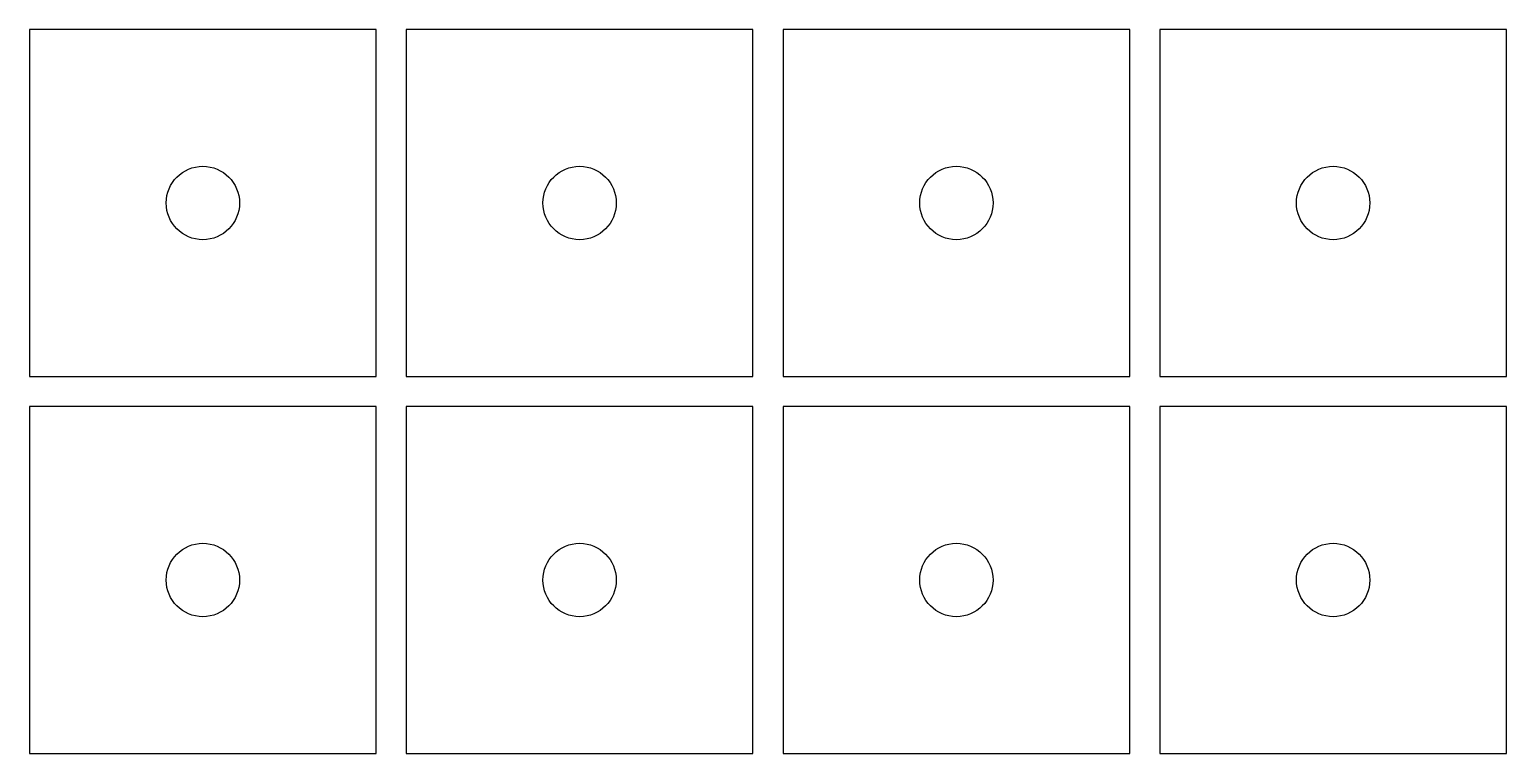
# Model space of a CAD drawing. Extents: x 0 to 147, y 0 to 72.
import ezdxf

# ---------------------------------------------------------------- set-up
doc = ezdxf.new("R2010")
doc.units = 0
doc.layers.add('CUT', color=1, linetype='CONTINUOUS')

msp = doc.modelspace()

# ---------------------------------------------------------------- linework, layer by layer
at = {"layer": 'CUT'}
for p, q in [((34.5, 72), (0, 72)), ((0, 72), (0, 37.5)), ((34.5, 37.5), (34.5, 72)), ((72, 72), (37.5, 72)), ((37.5, 72), (37.5, 37.5)), ((72, 37.5), (72, 72)), ((109.5, 72), (75, 72)), ((75, 72), (75, 37.5)), ((109.5, 37.5), (109.5, 72)), ((147, 72), (112.5, 72)), ((112.5, 72), (112.5, 37.5)), ((147, 37.5), (147, 72)), ((0, 37.5), (34.5, 37.5)), ((37.5, 37.5), (72, 37.5)), ((75, 37.5), (109.5, 37.5)), ((112.5, 37.5), (147, 37.5)), ((34.5, 34.5), (0, 34.5)), ((0, 34.5), (0, 0)), ((34.5, 0), (34.5, 34.5)), ((72, 34.5), (37.5, 34.5)), ((37.5, 34.5), (37.5, 0)), ((72, 0), (72, 34.5)), ((109.5, 34.5), (75, 34.5)), ((75, 34.5), (75, 0)), ((109.5, 0), (109.5, 34.5)), ((147, 34.5), (112.5, 34.5)), ((112.5, 34.5), (112.5, 0)), ((147, 0), (147, 34.5)), ((0, 0), (34.5, 0)), ((37.5, 0), (72, 0)), ((75, 0), (109.5, 0)), ((112.5, 0), (147, 0))]:
    msp.add_line(p, q, dxfattribs=at)
for centre in [(17.25, 54.75), (54.75, 54.75), (92.25, 54.75), (129.75, 54.75), (17.25, 17.25), (54.75, 17.25), (92.25, 17.25), (129.75, 17.25)]:
    msp.add_circle(centre, 3.65, dxfattribs=at)

doc.saveas('drawing.dxf')
